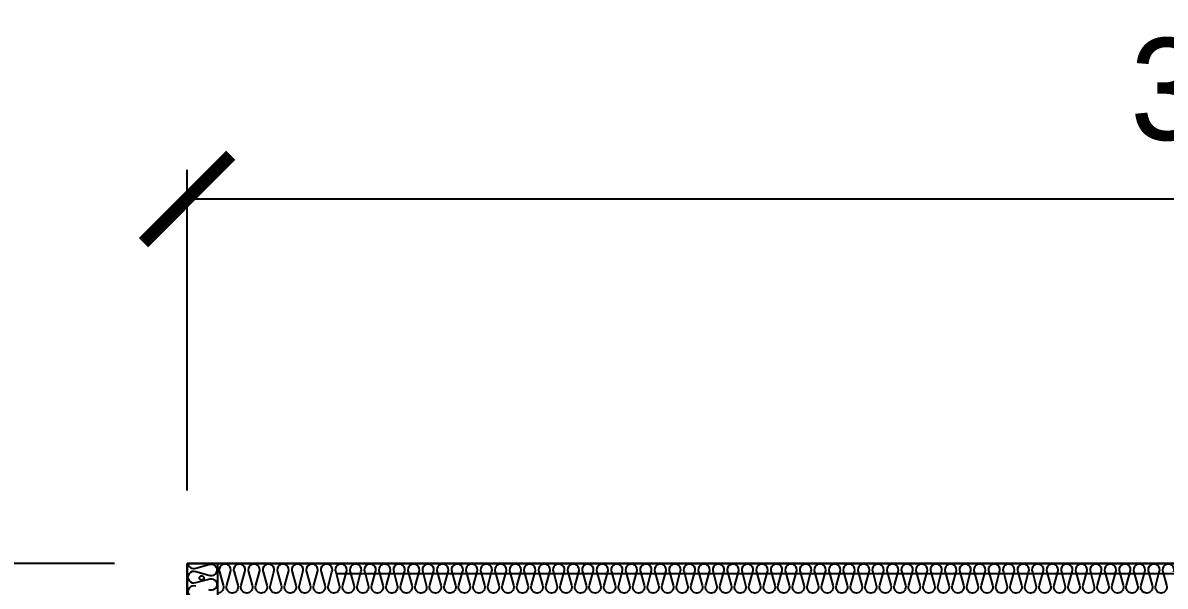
# Model space of a CAD drawing. Header units: millimetres. Extents: x 2773 to 32180, y 2797 to 23592.
# Drawn here: x 5814 to 7384, y 12491 to 13265 of the extents above; entities that cross this region are included whole.
import ezdxf

# ---------------------------------------------------------------- set-up
doc = ezdxf.new("R2010")
doc.units = ezdxf.units.MM
doc.layers.add('SMS', color=220, linetype='Continuous')
doc.layers.add('냉각탑_dim', color=1, linetype='Continuous')
doc.styles.add('HY울릉도L', font='')
doc.styles.get('HY울릉도L').set_extended_font_data('HY울릉도L')
doc.dimstyles.new('성지DIM', dxfattribs={"dimtxt": 3.5, "dimasz": 3, "dimexe": 1, "dimexo": 2.5, "dimgap": 2, "dimtad": 1, "dimdec": 0, "dimzin": 3, "dimdsep": 46, "dimtxsty": 'HY울릉도L', "dimblk": 'ARCHTICK', "dimcen": -2, "dimclrd": 256, "dimclre": 256, "dimclrt": 7, "dimadec": 0, "dimazin": 0, "dimtfac": 1, "dimtdec": 0, "dimtofl": 0, "dimtmove": 0, "dimatfit": 3, "dimfxl": 1, "dimtolj": 1, "dimtzin": 0, "dimlwe": -1, "dimarcsym": 0})

# ---------------------------------------------------------------- blocks, each defined once
blk = doc.blocks.new('_ArchTick')
at = {"color": 0, "linetype": 'ByBlock', "const_width": 0.15}
blk.add_lwpolyline([(-0.5, -0.5), (0.5, 0.5)], dxfattribs=at)
blk = doc.blocks.new('*D652')
at = {"layer": 'Defpoints', "color": 0, "transparency": 16777216}
for p in [(9039.3, 13022.8), (6039.6, 12522.3), (9039.3, 12522.3)]:
    blk.add_point(p, dxfattribs=at)
at = {"layer": '냉각탑_dim', "transparency": 16777216}
for p, q in [((6039.6, 12622.3), (6039.6, 13062.8)), ((9039.3, 12622.3), (9039.3, 13062.8))]:
    blk.add_line(p, q, dxfattribs=at)
at = {"layer": '냉각탑_dim', "lineweight": -2, "transparency": 16777216}
blk.add_line((6039.6, 13022.8), (9039.3, 13022.8), dxfattribs=at)
at = {"layer": '냉각탑_dim', "lineweight": -2, "transparency": 16777216, "xscale": 120, "yscale": 120, "zscale": 120, "rotation": 180}
blk.add_blockref('_ArchTick', (6039.6, 13022.8), dxfattribs=at)
at = {"layer": '냉각탑_dim', "lineweight": -2, "transparency": 16777216, "xscale": 120, "yscale": 120, "zscale": 120}
blk.add_blockref('_ArchTick', (9039.3, 13022.8), dxfattribs=at)
at = {"layer": '냉각탑_dim', "color": 7, "transparency": 16777216, "insert": (7539.5, 13172.8), "char_height": 140, "attachment_point": 5, "style": 'HY울릉도L'}
blk.add_mtext('\\A1;3000', dxfattribs=at)
blk = doc.blocks.new('*D653')
at = {"layer": 'Defpoints', "color": 0, "transparency": 16777216}
for p in [(5382.4, 12522.3), (6039.6, 12522.3), (6039.6, 9522.3)]:
    blk.add_point(p, dxfattribs=at)
at = {"layer": '냉각탑_dim', "transparency": 16777216}
for p, q in [((5939.6, 12522.3), (5342.4, 12522.3)), ((5939.6, 9522.3), (5342.4, 9522.3))]:
    blk.add_line(p, q, dxfattribs=at)
at = {"layer": '냉각탑_dim', "lineweight": -2, "transparency": 16777216}
blk.add_line((5382.4, 9522.3), (5382.4, 12522.3), dxfattribs=at)
at = {"layer": '냉각탑_dim', "lineweight": -2, "transparency": 16777216, "xscale": 120, "yscale": 120, "zscale": 120}
for p, rotation in [((5382.4, 12522.3), 90), ((5382.4, 9522.3), 270)]:
    blk.add_blockref('_ArchTick', p, dxfattribs=dict(at, rotation=rotation))
at = {"layer": '냉각탑_dim', "color": 7, "transparency": 16777216, "insert": (5232.4, 11022.3), "char_height": 140, "attachment_point": 5, "rotation": 90, "style": 'HY울릉도L'}
blk.add_mtext('\\A1;3000', dxfattribs=at)
blk = doc.blocks.new('3')
for p, q in [((8494.6, 12522.3), (6039.6, 12522.3)), ((6039.6, 12522.3), (6039.6, 9522.3)), ((6230.8, 12522.3), (8889.3, 12522.3)), ((6244.9, 12508.3), (8889.3, 12508.3))]:
    blk.add_line(p, q)
at = {"color": 7}
for p, q in [((6039.6, 12522.3), (8494.6, 12522.3)), ((6039.6, 12522.3), (6039.6, 9522.3)), ((6081.6, 12522.3), (6081.6, 9602.3))]:
    blk.add_line(p, q, dxfattribs=at)
at = {"ltscale": 500}
blk.add_lwpolyline([(6039.6, 12522.3), (9039.3, 12522.3), (9039.3, 9522.3), (6039.6, 9522.3)], close=True, dxfattribs=at)
blk.add_circle((6059.6, 12502.3), 3)
at = {"layer": 'SMS', "color": 5}
for points in [[(6040.6, 12522.3, 0.487644), (6051.4, 12515.8), (6069.6, 12520.8, -0.524856), (6080.5, 12513.3, -0.524856), (6069.6, 12505.8), (6051.4, 12510.8, 1.449198), (6051.4, 12495.9), (6069.6, 12500.8, -0.524856), (6080.5, 12493.3, -0.524856), (6069.6, 12485.9)], [(6051.4, 12490.8, 1.449198), (6051.4, 12475.9)], [(6209.3, 12521.1, 0.446849), (6203.9, 12510.6), (6208.8, 12492.3, -0.524856), (6201.4, 12481.5, -0.524856), (6193.9, 12492.3), (6198.8, 12510.6, 1.449198), (6183.9, 12510.6), (6188.9, 12492.3, -0.524856), (6181.4, 12481.5, -0.524856), (6173.9, 12492.3), (6178.9, 12510.6, 1.449198), (6164, 12510.6), (6168.9, 12492.3, -0.524856), (6161.5, 12481.5, -0.524856), (6154, 12492.3), (6158.9, 12510.6, 1.449198), (6144, 12510.6), (6149, 12492.3, -0.524856), (6141.5, 12481.5, -0.524856), (6134, 12492.3), (6139, 12510.6, 1.449198), (6124.1, 12510.6), (6129, 12492.3, -0.524856), (6121.6, 12481.5, -0.524856), (6114.1, 12492.3), (6119, 12510.6, 1.449198), (6104.1, 12510.6), (6109.1, 12492.3, -0.524856), (6101.6, 12481.5, -0.524856), (6094.1, 12492.3), (6099.1, 12510.6, 1.449198), (6084.2, 12510.6), (6089.1, 12492.3, -0.524856), (6081.7, 12481.5, -0.002076)], [(6787.9, 12521.1, 0.446849), (6782.4, 12510.6), (6787.4, 12492.3, -0.524856), (6779.9, 12481.5, -0.524856), (6772.4, 12492.3), (6777.4, 12510.6, 1.449198), (6762.5, 12510.6), (6767.4, 12492.3, -0.524856), (6760, 12481.5, -0.524856), (6752.5, 12492.3), (6757.4, 12510.6, 1.449198), (6742.5, 12510.6), (6747.5, 12492.3, -0.524856), (6740, 12481.5, -0.524856), (6732.5, 12492.3), (6737.5, 12510.6, 1.449198), (6722.6, 12510.6), (6727.5, 12492.3, -0.524856), (6720.1, 12481.5, -0.524856), (6712.6, 12492.3), (6717.5, 12510.6, 1.449198), (6702.6, 12510.6), (6707.6, 12492.3, -0.524856), (6700.1, 12481.5, -0.524856), (6692.6, 12492.3), (6697.6, 12510.6, 1.449198), (6682.7, 12510.6), (6687.6, 12492.3, -0.524856), (6680.2, 12481.5, -0.524856), (6672.7, 12492.3), (6677.6, 12510.6, 1.449198), (6662.7, 12510.6), (6667.7, 12492.3, -0.524856), (6660.2, 12481.5, -0.524856), (6652.7, 12492.3), (6657.7, 12510.6, 1.449198), (6642.8, 12510.6), (6647.7, 12492.3, -0.524856), (6640.3, 12481.5, -0.524856), (6632.8, 12492.3), (6637.7, 12510.6, 1.449198), (6622.8, 12510.6), (6627.8, 12492.3, -0.524856), (6620.3, 12481.5, -0.524856), (6612.8, 12492.3), (6617.8, 12510.6, 1.449198), (6602.9, 12510.6), (6607.8, 12492.3, -0.524856), (6600.4, 12481.5, -0.524856), (6592.9, 12492.3), (6597.8, 12510.6, 1.449198), (6582.9, 12510.6), (6587.9, 12492.3, -0.524856), (6580.4, 12481.5, -0.524856), (6572.9, 12492.3), (6577.9, 12510.6, 1.449198), (6563, 12510.6), (6567.9, 12492.3, -0.524856), (6560.5, 12481.5, -0.524856), (6553, 12492.3), (6557.9, 12510.6, 1.449198), (6543, 12510.6), (6548, 12492.3, -0.524856), (6540.5, 12481.5, -0.524856), (6533, 12492.3), (6538, 12510.6, 1.449198), (6523.1, 12510.6), (6528, 12492.3, -0.524856), (6520.6, 12481.5, -0.524856), (6513.1, 12492.3), (6518, 12510.6, 1.449198), (6503.1, 12510.6), (6508.1, 12492.3, -0.524856), (6500.6, 12481.5, -0.524856), (6493.1, 12492.3), (6498.1, 12510.6, 1.449198), (6483.2, 12510.6), (6488.1, 12492.3, -0.524856), (6480.7, 12481.5, -0.524856), (6473.2, 12492.3), (6478.1, 12510.6, 1.449198), (6463.2, 12510.6), (6468.2, 12492.3, -0.524856), (6460.7, 12481.5, -0.524856), (6453.2, 12492.3), (6458.2, 12510.6, 1.449198), (6443.3, 12510.6), (6448.2, 12492.3, -0.524856), (6440.8, 12481.5, -0.524856), (6433.3, 12492.3), (6438.2, 12510.6, 1.449198), (6423.3, 12510.6), (6428.3, 12492.3, -0.524856), (6420.8, 12481.5, -0.524856), (6413.3, 12492.3), (6418.3, 12510.6, 1.449198), (6403.4, 12510.6), (6408.3, 12492.3, -0.524856), (6400.9, 12481.5, -0.524856), (6393.4, 12492.3), (6398.3, 12510.6, 1.449198), (6383.4, 12510.6), (6388.4, 12492.3, -0.524856), (6380.9, 12481.5, -0.524856), (6373.4, 12492.3), (6378.4, 12510.6, 1.449198), (6363.5, 12510.6), (6368.4, 12492.3, -0.524856), (6361, 12481.5, -0.524856), (6353.5, 12492.3), (6358.4, 12510.6, 1.449198), (6343.5, 12510.6), (6348.5, 12492.3, -0.524856), (6341, 12481.5, -0.524856), (6333.5, 12492.3), (6338.5, 12510.6, 1.449198), (6323.6, 12510.6), (6328.5, 12492.3, -0.524856), (6321.1, 12481.5, -0.524856), (6313.6, 12492.3), (6318.5, 12510.6, 1.449198), (6303.6, 12510.6), (6308.6, 12492.3, -0.524856), (6301.1, 12481.5, -0.524856), (6293.6, 12492.3), (6298.6, 12510.6, 1.449198), (6283.7, 12510.6), (6288.6, 12492.3, -0.524856), (6281.2, 12481.5, -0.524856), (6273.7, 12492.3), (6278.6, 12510.6, 1.449198), (6263.7, 12510.6), (6268.7, 12492.3, -0.524856), (6261.2, 12481.5, -0.524856), (6253.7, 12492.3), (6258.7, 12510.6, 1.449198), (6243.8, 12510.6), (6248.7, 12492.3, -0.524856), (6241.3, 12481.5, -0.524856), (6233.8, 12492.3), (6238.7, 12510.6, 1.449198), (6223.8, 12510.6), (6228.8, 12492.3, -0.524856), (6221.3, 12481.5, -0.524856), (6213.8, 12492.3), (6218.8, 12510.6, 1.449198), (6203.9, 12510.6), (6208.8, 12492.3, -0.524856), (6201.4, 12481.5, -0.417249)], [(7366.4, 12521.1, 0.446849), (7361, 12510.6), (7365.9, 12492.3, -0.524856), (7358.5, 12481.5, -0.524856), (7351, 12492.3), (7355.9, 12510.6, 1.449198), (7341, 12510.6), (7346, 12492.3, -0.524856), (7338.5, 12481.5, -0.524856), (7331, 12492.3), (7336, 12510.6, 1.449198), (7321.1, 12510.6), (7326, 12492.3, -0.524856), (7318.6, 12481.5, -0.524856), (7311.1, 12492.3), (7316, 12510.6, 1.449198), (7301.1, 12510.6), (7306.1, 12492.3, -0.524856), (7298.6, 12481.5, -0.524856), (7291.1, 12492.3), (7296.1, 12510.6, 1.449198), (7281.2, 12510.6), (7286.1, 12492.3, -0.524856), (7278.7, 12481.5, -0.524856), (7271.2, 12492.3), (7276.1, 12510.6, 1.449198), (7261.2, 12510.6), (7266.2, 12492.3, -0.524856), (7258.7, 12481.5, -0.524856), (7251.2, 12492.3), (7256.2, 12510.6, 1.449198), (7241.3, 12510.6), (7246.2, 12492.3, -0.524856), (7238.8, 12481.5, -0.524856), (7231.3, 12492.3), (7236.2, 12510.6, 1.449198), (7221.3, 12510.6), (7226.3, 12492.3, -0.524856), (7218.8, 12481.5, -0.524856), (7211.3, 12492.3), (7216.3, 12510.6, 1.449198), (7201.4, 12510.6), (7206.3, 12492.3, -0.524856), (7198.9, 12481.5, -0.524856), (7191.4, 12492.3), (7196.3, 12510.6, 1.449198), (7181.4, 12510.6), (7186.4, 12492.3, -0.524856), (7178.9, 12481.5, -0.524856), (7171.4, 12492.3), (7176.4, 12510.6, 1.449198), (7161.5, 12510.6), (7166.4, 12492.3, -0.524856), (7159, 12481.5, -0.524856), (7151.5, 12492.3), (7156.4, 12510.6, 1.449198), (7141.5, 12510.6), (7146.5, 12492.3, -0.524856), (7139, 12481.5, -0.524856), (7131.5, 12492.3), (7136.5, 12510.6, 1.449198), (7121.6, 12510.6), (7126.5, 12492.3, -0.524856), (7119.1, 12481.5, -0.524856), (7111.6, 12492.3), (7116.5, 12510.6, 1.449198), (7101.6, 12510.6), (7106.6, 12492.3, -0.524856), (7099.1, 12481.5, -0.524856), (7091.6, 12492.3), (7096.6, 12510.6, 1.449198), (7081.7, 12510.6), (7086.6, 12492.3, -0.524856), (7079.2, 12481.5, -0.524856), (7071.7, 12492.3), (7076.6, 12510.6, 1.449198), (7061.7, 12510.6), (7066.7, 12492.3, -0.524856), (7059.2, 12481.5, -0.524856), (7051.7, 12492.3), (7056.7, 12510.6, 1.449198), (7041.8, 12510.6), (7046.7, 12492.3, -0.524856), (7039.3, 12481.5, -0.524856), (7031.8, 12492.3), (7036.7, 12510.6, 1.449198), (7021.8, 12510.6), (7026.8, 12492.3, -0.524856), (7019.3, 12481.5, -0.524856), (7011.8, 12492.3), (7016.8, 12510.6, 1.449198), (7001.9, 12510.6), (7006.8, 12492.3, -0.524856), (6999.4, 12481.5, -0.524856), (6991.9, 12492.3), (6996.8, 12510.6, 1.449198), (6981.9, 12510.6), (6986.9, 12492.3, -0.524856), (6979.4, 12481.5, -0.524856), (6971.9, 12492.3), (6976.9, 12510.6, 1.449198), (6962, 12510.6), (6966.9, 12492.3, -0.524856), (6959.5, 12481.5, -0.524856), (6952, 12492.3), (6956.9, 12510.6, 1.449198), (6942, 12510.6), (6947, 12492.3, -0.524856), (6939.5, 12481.5, -0.524856), (6932, 12492.3), (6937, 12510.6, 1.449198), (6922.1, 12510.6), (6927, 12492.3, -0.524856), (6919.6, 12481.5, -0.524856), (6912.1, 12492.3), (6917, 12510.6, 1.449198), (6902.1, 12510.6), (6907.1, 12492.3, -0.524856), (6899.6, 12481.5, -0.524856), (6892.1, 12492.3), (6897.1, 12510.6, 1.449198), (6882.2, 12510.6), (6887.1, 12492.3, -0.524856), (6879.7, 12481.5, -0.524856), (6872.2, 12492.3), (6877.1, 12510.6, 1.449198), (6862.2, 12510.6), (6867.2, 12492.3, -0.524856), (6859.7, 12481.5, -0.524856), (6852.2, 12492.3), (6857.2, 12510.6, 1.449198), (6842.3, 12510.6), (6847.2, 12492.3, -0.524856), (6839.8, 12481.5, -0.524856), (6832.3, 12492.3), (6837.2, 12510.6, 1.449198), (6822.3, 12510.6), (6827.3, 12492.3, -0.524856), (6819.8, 12481.5, -0.524856), (6812.3, 12492.3), (6817.3, 12510.6, 1.449198), (6802.4, 12510.6), (6807.3, 12492.3, -0.524856), (6799.9, 12481.5, -0.524856), (6792.4, 12492.3), (6797.3, 12510.6, 1.449198), (6782.4, 12510.6), (6787.4, 12492.3, -0.524856), (6779.9, 12481.5, -0.417249)], [(7395.8, 12510.6, 1.449198), (7380.9, 12510.6), (7385.9, 12492.3, -0.524856), (7378.4, 12481.5, -0.524856), (7370.9, 12492.3), (7375.9, 12510.6, 1.449198), (7361, 12510.6), (7365.9, 12492.3, -0.524856), (7358.5, 12481.5, -0.417249), (7350.5, 12489.5)]]:
    blk.add_lwpolyline(points, format="xyb", dxfattribs=at)

msp = doc.modelspace()

# ---------------------------------------------------------------- block references
msp.add_blockref('3', (0, 0))

# ---------------------------------------------------------------- dimensions: what is measured, and where the dimension line sits
at = {"layer": '냉각탑_dim'}
dim = msp.add_linear_dim(base=(9039.3, 13022.8), p1=(6039.6, 12522.3), p2=(9039.3, 12522.3), dimstyle='성지DIM', override={"dimscale": 40}, dxfattribs=at)
dim.commit()
dim.dimension.update_dxf_attribs({"geometry": '*D652', "text_midpoint": (7539.5, 13172.8)})
dim = msp.add_linear_dim(base=(5382.4, 12522.3), p1=(6039.6, 9522.3), p2=(6039.6, 12522.3), angle=90, dimstyle='성지DIM', override={"dimscale": 40}, dxfattribs=at)
dim.commit()
dim.dimension.update_dxf_attribs({"geometry": '*D653', "text_midpoint": (5232.4, 11022.3)})

doc.saveas('drawing.dxf')
